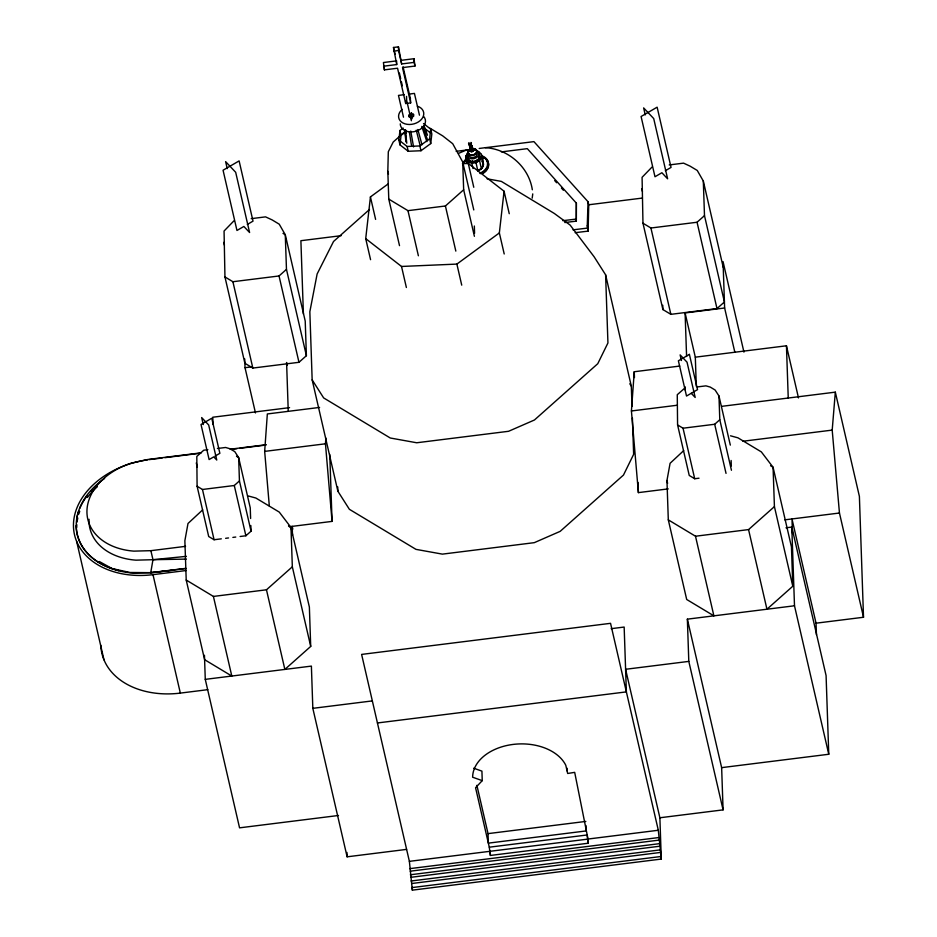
<?xml version="1.0" encoding="UTF-8"?>
<svg xmlns="http://www.w3.org/2000/svg" width="937" height="937" viewBox="0 0 937 937"><rect width="100%" height="100%" fill="white"/><g stroke="black" fill="none" stroke-linecap="round" stroke-linejoin="round"><path stroke-width="1.41" d="M472.025 146.922L470.901 145.61L470.924 143.982A1.405 1.031 -13.4 0 0 470.96 142.436M471.522 146.043L471.124 143.302M251.186 218.661L265.546 216.869L272.105 219.89L279.238 224.189L285.281 234.742L305.216 321.075L306.399 355.697L298.973 362.303L252.838 368.065L244.885 363.275L224.95 276.942L224.06 231.029L233.969 220.804M399.513 245.646L388.773 199.112L387.824 171.342L388.316 151.747L393.212 142.026L404.257 132.211M669.217 164.935L683.565 163.143L690.124 166.177L697.257 170.464L703.312 181.028L704.495 215.639L724.418 301.972L716.992 308.578L670.857 314.34L662.904 309.561L642.969 223.217L642.079 177.316L651.988 167.091M469.156 143.584L469.835 147.132M564.765 222.537L576.314 221.144L576.36 203.142L527.308 148.655L501.365 151.899M576.314 221.144L576.36 203.142M575.131 232.692L588.12 231.123L587.265 225.676L588.049 201.748L533.926 141.628L479.205 148.456M588.12 231.123L588.741 204.77L588.049 201.748M470.128 147.484L469.882 145.949M468.98 144.169C470.105 143.935 468.84 144.017 469.8 146.933M269.317 505.992L264.667 451.388L267.338 413.955L319.587 407.431M289.392 526.711L332.061 521.394L325.455 443.798L325.865 438.036M668.257 488.891L638.39 492.616L631.421 410.968L634.255 371.743L679.77 366.062M685.099 389.862L685.31 386.958M469.987 148.96C468.09 153.082 475.937 151.782 473.208 148.936M221.308 538.845L214.081 539.747L208.693 536.514L197.098 486.244L196.805 456.436L203.762 450.205L207.862 449.69M792.479 533.376L791.988 518.946L816.045 623.187L863.516 617.26L839.458 513.019L832.197 430.106L835.324 392.146L721.689 406.342M469.964 150.81L470.163 148.655M471.733 147.32L470.128 144.544M370.572 259.678L365.711 238.63L370.431 196.922L388.129 183.945M423.512 123.555L430.715 129.165L431.828 133.968L430.739 143.572L420.971 150.74L408.227 151.279L399.982 144.884L398.869 140.07L399.958 130.477L403.215 128.088M399.982 144.884L401.071 135.279L399.958 130.477M430.739 143.572L429.638 138.77L430.715 129.165M504.211 253.986L499.351 232.938L504.071 191.23L468.266 163.413L462.433 163.659M481.36 154.347L481.513 157.521L476.008 162.675L477.776 170.604C485.471 168.672 483.597 159.794 481.36 154.347L479.123 151.853L476.652 151.103M487.591 163.425L487.31 165.919A12.345 9.183 -12.6 0 1 479.99 173.158M471.217 147.577L470.058 145.141L470.444 145.75M532.204 198.14L532.755 193.9M471.241 145.985L470.878 143.537M201.244 452.829L147.765 459.505L130.899 463.265A62.088 45.117 -13 0 0 86.954 512.879A62.088 45.117 -13 0 0 133.897 551.132L150.88 550.675L152.965 559.705L150.74 572.659L130.044 572.484L112.089 568.572L99.275 561.497M668.304 519.859L695.5 536.222L713.889 615.843L686.692 599.481L668.304 519.859L666.957 480.505L670.084 463.3L683.705 450.615M469.343 144.462L469.343 143.771L470.386 143.829M469.905 150.435L470.433 148.374M470.198 144.673L469.285 144.521L471.112 144.146L471.744 146.149M470.948 145.985L471.112 144.544M472.529 160.695L471.815 163.214L472.998 168.496M469.976 150.061L470.772 148.151M470.175 149.686L470.842 148.62M467.657 153.281L465.689 156.292L465.83 159.407L468.067 161.89L471.815 163.214L476.008 162.675L479.557 160.602L481.513 157.521L478.877 157.322M477.776 170.604L481.337 168.566L483.305 165.556L482.262 161A8.199 6.102 -12.6 0 1 477.788 170.663M482.239 780.638L475.563 787.736L489.29 847.189L490.379 855.446L588.167 843.241L588.014 839.037L574.686 772.357L567.681 773.482L565.784 765.26A47.834 32.537 -2 0 0 512.832 744.458A47.834 32.537 -2 0 0 472.635 777.218L482.239 780.638L481.923 771.128L473.689 768.199M469.87 143.794L469.952 147.332M224.95 276.942L232.903 281.721L279.039 275.97L286.464 269.364L285.281 234.742L283.009 233.383M369.494 209.501L333.537 241.477L317.128 273.991L309.842 311.74L312.162 379.883L337.882 491.257L349.372 509.295L415.981 549.363L442.405 554.13L534.289 542.664L560.162 531.361L623.48 475.059L633.646 454.316L632.405 418.066M388.773 199.112L407.97 210.661L445.415 205.988L463.663 189.766L462.714 161.996L452.712 143.712L442.674 135.853L429.989 128.228M202.685 509.857L187.997 523.49L184.87 540.708L186.217 580.05L204.606 659.683L231.802 676.045L213.413 596.424L186.217 580.05M197.098 486.244L202.474 489.477L234.285 485.507L239.439 480.927L238.642 457.572L234.789 451.634L230.01 448.764L225.594 447.476L217.407 448.495M240.106 536.491L245.881 535.777L251.046 531.185L250.847 525.552M213.413 596.424L266.471 589.795L292.332 566.803L290.985 527.449L279.261 512.094L255.86 498.027L248.41 496.001M642.969 223.217L650.922 228.007L697.058 222.245L704.495 215.639M288.514 525.962L290.985 527.449L309.374 607.082L310.709 646.425L284.86 669.416L266.471 589.795M684.268 388.562L677.264 394.723L677.58 424.929L683.038 428.209L714.685 424.262L719.792 419.729L718.972 395.988L715.118 390.026L710.234 387.075L705.924 385.857L697.257 386.934M695.5 536.222L748.558 529.592L774.419 506.612L773.072 467.258L761.348 451.903L737.946 437.825L730.497 435.799M770.601 465.771L773.072 467.258L791.46 546.88L792.796 586.234L766.946 609.226L748.558 529.592M401.071 135.279L406.494 131.297M398.869 140.07L407.115 146.477L419.858 145.938L429.638 138.77M365.711 238.63L401.516 266.459L456.881 264.093L499.351 232.938M247.298 224.458L253.013 221.132L239.111 160.906L223.065 170.241L236.967 230.467L243.866 226.461L249.593 232.517L235.679 172.291L225.618 161.621L227.234 168.625M665.317 170.745L671.044 167.418L657.13 107.181L641.084 116.516L654.986 176.753L661.885 172.736L667.612 178.803L653.71 118.566L643.637 107.907L645.253 114.911M214.983 456.155L219.867 453.309L211.774 418.242L201.022 424.496L209.115 459.563L213.753 456.858L216.763 460.044L208.67 424.976L201.666 417.562L203.294 424.578M470.374 148.995L469.343 149.557A4.814 3.443 -10.3 0 0 467.668 152.883L468.629 154.394A4.533 3.244 -10.3 0 0 472.904 155.214L475.094 154.289A4.814 3.443 -10.3 0 0 476.769 150.962L475.809 149.44A4.533 3.244 -10.3 0 0 472.728 148.491M458.521 153.387L466.942 149.791M471.229 148.878L469.214 149.932A4.697 3.291 -11.2 0 0 467.879 152.356L469.168 154.523A4.392 3.08 -11.2 0 0 472.307 155.144L475.469 153.855A4.697 3.291 -11.2 0 0 476.804 151.419L475.527 149.264A4.392 3.08 -11.2 0 0 472.377 148.643M469.343 143.771L470.011 144.544L469.097 144.357M469.929 144.427L469.542 143.548M396.714 64.559L393.481 47.471L398.448 46.85L401.668 63.939L414.131 62.392L414.974 66.047L402.512 67.605L410.664 102.894L405.698 103.515L397.557 68.225L384.393 69.865L383.42 62.533L396.585 60.882L396.714 64.559L383.549 66.211M393.61 51.148L398.565 50.528L401.668 63.939M401.54 60.273L414.002 58.715L414.974 66.047M404.28 94.684L398.471 95.41L403.496 117.184M408.626 94.145L414.435 93.419L419.46 115.192M456.167 151.337L469.132 149.721M341.138 235.679L300.894 240.704L303.401 314.012M588.741 204.77L641.915 198.129M244.733 358.953L245.025 367.691L252.041 366.812M686.587 356.47L685.099 312.935L724.629 308.004L734.842 352.242M289.556 407.642L212.793 417.223L213.039 424.402M685.099 312.935L695.313 357.173L786.448 345.788L798.488 397.92M230.139 449.221L266.272 444.712M149.065 459.634L162.066 458.017M164.959 457.654L199.628 453.321M231.263 449.373L237.002 448.659M239.872 448.296L265.675 445.075M264.667 451.388L325.455 443.798M631.421 410.968L676.936 405.276M742.924 441.245L832.197 430.106M677.58 424.929L689.245 475.457L694.704 478.737L699.002 478.198M225.641 538.307L228.534 537.943M232.868 537.405L235.761 537.042M150.88 550.675L185.573 546.341M186.194 568.454L153.106 572.589L133.511 573.128A75.686 54.99 -13 0 1 77.994 536.854A75.686 54.99 -13 0 1 104.604 478.432M147.624 459.821A78.521 57.052 -13 0 0 73.496 527.367A78.521 57.052 -13 0 0 152.989 574.662L186.229 570.516M784.784 519.848L839.458 513.019M786.002 527.8L791.8 527.074L826.083 675.565L828.765 754.262L721.642 767.637L687.36 619.158L794.494 605.782L828.765 754.262M204.453 655.303L205.273 679.36L311.389 666.102L312.829 708.337L347.112 856.816L406.588 849.39M611.135 628.68L624.159 627.052L626.373 691.881L377.435 722.966M100.821 645.265A78.521 57.052 -13 0 0 180.337 693.099L207.791 689.667M312.829 708.337L372.305 700.911M659.882 817.767L723.083 809.873L688.8 661.393L625.6 669.287L659.882 817.767L661.288 859.065L412.35 890.15L409.375 861.349L361.612 654.413L610.549 623.328L658.313 830.264L661.288 859.065M338.491 815.483L239.556 827.839L205.273 679.36M476.886 785.335L488.036 833.625L585.824 821.421M586.152 830.932L488.353 843.136L488.036 833.625M489.29 847.189L587.077 834.984L588.167 843.241M409.375 861.349L587.23 839.189M588.014 839.037L658.313 830.264M409.633 868.669L658.57 837.584M410.219 871.187L659.156 840.102M410.336 874.771L659.273 843.687M410.921 877.301L659.859 846.216M411.05 881.003L659.988 849.918M411.624 883.521L660.562 852.436M411.765 887.62L660.702 856.535M185.35 568.431L150.74 572.659L172.572 570.364M562.856 220.687L575.845 219.117M572.987 229.846L587.417 228.101M89.05 519.262A62.088 45.117 -13 0 0 135.982 560.162L152.965 559.705L186.393 556.344M152.965 559.705L186.322 559.096M468.324 156.502L465.689 156.292L467.188 162.991M469.882 144.31L468.945 143.947M487.088 178.815L501.33 181.391L554.329 213.472L570.129 225.067L594.117 256.773L605.607 274.81L631.315 386.173L632.018 406.471M485.261 147.659C508.229 148.971 528.866 166.821 532.333 189.778M118.94 570.68L112.089 568.572A76.178 54.264 -12.6 0 1 78.228 538.201M473.618 149.334L472.998 148.362M473.794 150.412L472.716 149.826M473.864 150.037L472.974 149.557M473.595 150.787L472.377 150.061M469.929 144.181L470.632 147.636M236.511 456.284L238.642 457.572L250.249 507.831L250.612 518.501M473.267 151.115L471.979 150.213M473.15 149.252L473.806 149.674M472.857 151.384L471.545 150.295M423.583 127.561L430.797 133.171M472.377 151.583L471.124 150.295M471.908 147.132L470.679 145.703M691.248 393.294L695.184 397.452L687.044 362.197L680.133 354.889L681.433 360.522M554.716 180.607L556.637 182.738M561.439 188.079L563.371 190.223M471.861 151.677L470.737 150.225M471.487 147.472L470.21 145.75M471.1 145.493L472.072 146.699M470.913 144.895L472.037 146.488M471.346 151.689L470.397 150.061M471.053 144.743L471.92 146.301M470.924 147.636L469.8 145.622M487.076 161.141L485.741 159.009A12.345 9.183 -12.6 0 0 481.114 156.233M629.793 383.772L631.315 386.173M312.162 379.883L323.652 397.92L390.272 438.001L416.696 442.768L508.58 431.289L534.441 419.999L597.771 363.697L607.937 342.954L605.607 274.81M470.866 151.595L470.14 149.85M469.671 145.012L469.987 145.703M470.351 147.589L469.32 143.853M423.946 125.663L427.495 135.233M424.192 127.186L426.159 132.562M422.856 126.542L427.635 140.128M470.468 151.407L469.987 149.569M421.767 126.436L426.885 141.639M469.308 144.169L469.566 145.34M470.245 144.31L470.503 145.27M417.832 129.505L421.99 144.766M416.262 130.184L420.127 145.586M469.859 146.711L469.402 143.689M835.324 392.146L859.393 496.399L863.516 617.26M743.943 352.113L723.048 261.61L724.629 308.004M703.312 181.028L723.235 267.361M774.419 506.612L792.796 586.234M697.058 222.245L716.992 308.578M718.972 395.988L730.321 445.11M719.792 419.729L731.446 470.257M714.685 424.262L726.034 473.384M650.922 228.007L670.857 314.34M641.786 188.653L642.442 191.488M683.038 428.209L694.704 478.737M666.957 480.505L667.612 483.351M587.265 225.676L587.967 228.698M504.071 191.23L509.248 213.695M468.266 163.413L473.771 187.271M462.714 161.996L473.782 209.935M463.663 189.766L474.403 236.3M445.415 205.988L455.827 251.104M456.881 264.093L461.73 285.153M403.039 66.75L410.535 99.217M419.858 145.938L420.971 150.74M411.366 120.744L406.658 100.329L406.517 96.394M393.481 47.471L395.039 54.182M399.385 73.016L400.685 78.661M401.341 81.484L402.313 85.724M407.115 146.477L408.227 151.279M407.97 210.661L418.382 255.778M387.824 171.342L388.48 174.165M401.516 266.459L406.377 287.507M370.431 196.922L375.608 219.387M286.464 269.364L306.399 355.697M279.039 275.97L298.973 362.303M287.226 365.266L286.593 362.502L288.256 411.343M292.824 529.136L292.192 526.371L292.485 535.132M223.767 242.378L224.423 245.213M232.903 281.721L252.838 368.065M292.332 566.803L310.709 646.425M245.025 367.691L255.473 412.936M239.439 480.927L251.046 531.185M234.285 485.507L245.881 535.777M196.301 462.925L197.262 467.118M202.474 489.477L214.081 539.747M152.989 574.662L180.337 693.099M76.635 541.387L103.972 659.824M487.064 161.082L487.603 163.471M483.305 165.556L481.513 157.521L471.815 163.214L465.689 156.292L468.664 164.596M479.557 160.602L481.337 168.566M465.83 159.407L466.731 163.46M469.285 144.017L469.449 144.755M470.151 151.138L469.929 149.264M410.746 131.051L413.568 146.91M409.375 132.199L411.425 145.13M405.873 130.196L406.213 133.089M405.311 130.149L406.763 143.209M404.983 129.786L405.768 137.001M404.749 130.454L405.932 141.897M816.045 623.187L816.443 634.736M786.448 345.788L788.24 398.026M791.8 527.074L794.494 605.782M731.118 460.477L731.305 466.064M721.642 767.637L723.083 809.873M695.313 357.173L696.296 386.196M687.36 619.158L688.8 661.393M662.752 305.239L662.904 309.561M634.255 371.743L634.454 377.576M638.038 482.426L638.39 492.616M585.965 825.497L586.105 829.573M566.99 768.176L567.084 770.893M474.333 226.016L474.579 233.325M490.227 851.253L490.379 855.446M414.002 58.715L414.131 62.392M411.366 112.897L411.589 119.467M410.57 100.446L410.664 102.894M405.616 101.055L405.698 103.515M398.448 46.85L398.565 50.528M384.275 66.187L384.393 69.865M412.257 887.304L412.35 890.15M337.73 486.9L337.882 491.257M346.959 852.447L347.112 856.816M329.765 454.41L332.061 521.394M482.438 173.286A13.118 9.534 -11.3 0 0 481.712 156.702A13.13 9.768 -12.6 0 1 482.532 173.72M464.693 161.492A13.118 9.534 -11.3 0 1 466.087 160.051M464.729 161.703A13.13 9.768 -12.6 0 1 466.122 160.215M481.477 155.683A13.13 9.768 -12.6 0 1 488.376 164.244A13.13 9.768 -12.6 0 1 480.283 173.673M462.749 164.01A13.13 9.768 -12.6 0 1 465.888 159.196M463.499 164.069A12.345 9.183 -12.6 0 1 466.462 159.536M478.596 153.926A6.044 4.498 -12.6 0 1 473.958 161.41A6.044 4.498 -12.6 0 1 468.254 155.39M475.68 149.92A6.044 4.498 -12.6 0 1 478.35 155.765A6.044 4.498 -12.6 0 1 470.327 158.564A6.044 4.498 -12.6 0 1 467.657 152.719M473.044 148.831A4.298 3.198 -12.6 0 1 476.312 153.188A4.298 3.198 -12.6 0 1 469.425 154.593A4.298 3.198 -12.6 0 1 470.866 149.276M476.359 151.923A4.298 3.198 -12.6 0 1 473.607 157.381A4.298 3.198 -12.6 0 1 469.062 153.41M470.971 143.9A1.405 1.031 -13.4 0 1 469.015 144.122A1.405 1.031 -13.4 0 1 468.992 142.647M77.794 536.854A76.178 54.264 -12.6 0 1 76.143 525.598M76.705 518.911A76.178 54.264 -12.6 0 1 78.767 510.981M79.774 508.381A76.178 54.264 -12.6 0 1 87.246 495.732M90.912 491.375A76.178 54.264 -12.6 0 1 92.939 489.255M76.752 527.355A75.686 54.99 -13 0 1 76.834 524.697M77.08 522.026A75.686 54.99 -13 0 1 77.771 517.985M78.837 513.991A75.686 54.99 -13 0 1 79.739 511.356M87.457 497.43A75.686 54.99 -13 0 1 97.331 486.725M412.116 118.062A2.436 1.769 -13 0 1 411.495 118.191M409.082 116.668A2.436 1.769 -13 0 1 409.164 116.2M411.472 114.619A2.436 1.769 -13 0 1 412.093 114.607M413.674 116.036A2.436 1.769 -13 0 1 413.44 116.493M412.561 117.242A2.436 1.769 -13 0 1 411.366 117.605M410.746 117.617A2.436 1.769 -13 0 1 409.024 115.614M411.343 114.033A2.436 1.769 -13 0 1 411.964 114.033M413.428 114.701A2.436 1.769 -13 0 1 413.674 115.11M423.758 116.575A12.755 9.265 -13 0 1 416.215 131.157A12.755 9.265 -13 0 1 400.275 123.848M417.41 106.209A12.755 9.265 -13 0 1 421.533 119.257A12.755 9.265 -13 0 1 403.121 123.087A12.755 9.265 -13 0 1 402.207 109.371M413.24 113.892A2.436 1.769 -13 0 1 411.495 116.75A2.436 1.769 -13 0 1 408.837 114.818M411.156 113.236A2.436 1.769 -13 0 1 411.776 113.225M689.398 354.385L678.388 360.792L686.516 396.046L697.526 389.64L689.398 354.385"/></g></svg>
